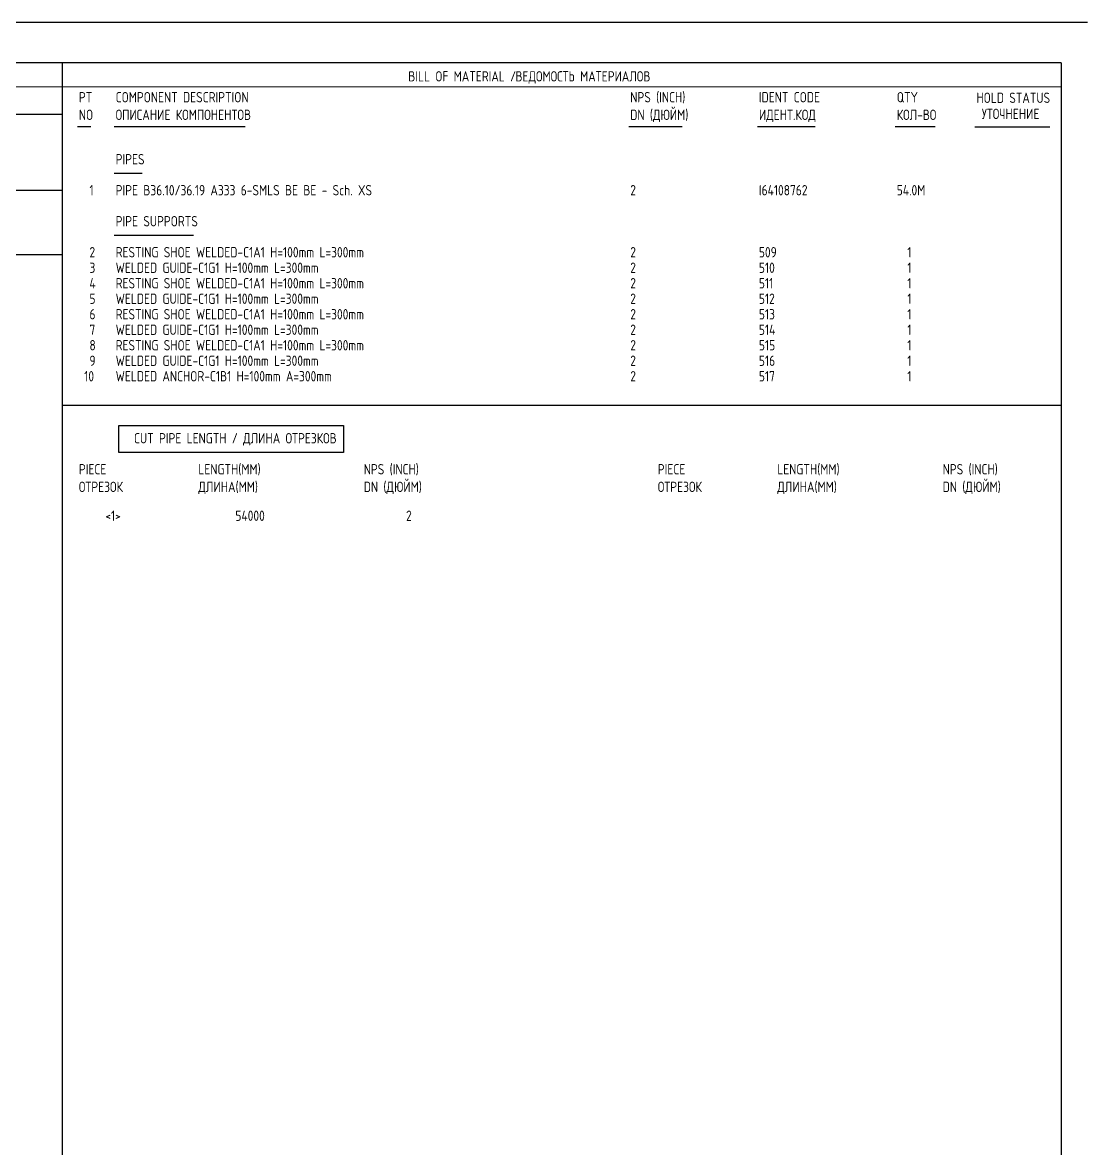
# Model space of a CAD drawing. Extents: x -1005 to 594, y -998 to 420.
# Drawn here: x 395.3 to 594, y 210 to 420 of the extents above; entities that cross this region are included whole.
import ezdxf

# ---------------------------------------------------------------- set-up
doc = ezdxf.new("R2010")
doc.units = 0
doc.styles.add('TTFN17', font='GOST type A')

msp = doc.modelspace()

# ---------------------------------------------------------------- linework, layer by layer
at = {"layer": 'GT_1', "flags": 128}
for points in [[(594, 420), (0, 420)], [(589.1, 412.5), (25.4, 412.5)], [(402.7, 412.5), (402.7, 7.5)], [(589.1, 412.5), (589.1, 7.5)], [(589.1, 408), (162.7, 407.9)], [(190.3, 402.9), (402.7, 402.9)], [(408.046, 400.531), (405.557, 400.531)], [(436.894, 400.531), (412.414, 400.531)], [(518.373, 400.531), (508.414, 400.531)], [(543.202, 400.531), (532.414, 400.531)], [(565.597, 400.531), (558.129, 400.531)], [(587, 400.5), (573, 400.5)], [(417.669, 391.854), (412.414, 391.854)], [(402.7, 388.7), (226.9, 388.7)], [(427.211, 380.289), (412.414, 380.289)], [(402.7, 376.7), (25.4, 376.7)], [(402.7, 348.646), (589, 348.646)], [(413.271, 344.861), (455.204, 344.861), (455.204, 339.813), (413.271, 339.813), (413.271, 344.861)]]:
    msp.add_lwpolyline(points, dxfattribs=at)

# ---------------------------------------------------------------- texts
at = {"layer": 'GT_1', "style": 'TTFN17'}
for s, p in [('BILL OF MATERIAL /', (467.289, 409)), ('ВЕДОМОСТЬ МАТЕРИАЛОВ', (487.289, 409)), ('PT', (405.846, 405.109)), ('COMPONENT DESCRIPTION', (412.703, 405.109)), ('NPS (INCH)', (508.703, 405.109)), ('IDENT CODE', (532.703, 405.109)), ('QTY', (558.417, 405.109)), ('HOLD STATUS', (573.289, 405)), ('NO', (405.846, 401.822)), ('ОПИСАНИЕ КОМПОНЕНТОВ', (412.703, 401.822)), ('DN (ДЮЙМ)', (508.703, 401.822)), ('ИДЕНТ.КОД', (532.703, 401.822)), ('КОЛ-ВО', (558.417, 401.822)), ('УТОЧНЕНИЕ', (574.289, 402)), ('PIPES', (412.703, 393.544)), ('  1', (405.846, 387.762)), ('PIPE B36.10/36.19 A333 6-SMLS BE BE - Sch. XS', (412.703, 387.762)), ('2', (508.703, 387.762)), ('I64108762', (532.703, 387.762)), ('54.0M', (558.417, 387.762)), ('PIPE SUPPORTS', (412.703, 381.98)), ('  2', (405.846, 376.197)), ('RESTING SHOE WELDED-C1A1 H=100mm L=300mm', (412.703, 376.197)), ('2', (508.703, 376.197)), ('509', (532.703, 376.197)), ('  1', (558.417, 376.197)), ('  3', (405.846, 373.306)), ('WELDED GUIDE-C1G1 H=100mm L=300mm', (412.703, 373.306)), ('2', (508.703, 373.306)), ('510', (532.703, 373.306)), ('  1', (558.417, 373.306)), ('  4', (405.846, 370.415)), ('RESTING SHOE WELDED-C1A1 H=100mm L=300mm', (412.703, 370.415)), ('2', (508.703, 370.415)), ('511', (532.703, 370.415)), ('  1', (558.417, 370.415)), ('  5', (405.846, 367.524)), ('WELDED GUIDE-C1G1 H=100mm L=300mm', (412.703, 367.524)), ('2', (508.703, 367.524)), ('512', (532.703, 367.524)), ('  1', (558.417, 367.524)), ('  6', (405.846, 364.633)), ('RESTING SHOE WELDED-C1A1 H=100mm L=300mm', (412.703, 364.633)), ('2', (508.703, 364.633)), ('513', (532.703, 364.633)), ('  1', (558.417, 364.633)), ('  7', (405.846, 361.741)), ('WELDED GUIDE-C1G1 H=100mm L=300mm', (412.703, 361.741)), ('2', (508.703, 361.741)), ('514', (532.703, 361.741)), ('  1', (558.417, 361.741)), ('  8', (405.846, 358.85)), ('RESTING SHOE WELDED-C1A1 H=100mm L=300mm', (412.703, 358.85)), ('2', (508.703, 358.85)), ('515', (532.703, 358.85)), ('  1', (558.417, 358.85)), ('  9', (405.846, 355.959)), ('WELDED GUIDE-C1G1 H=100mm L=300mm', (412.703, 355.959)), ('2', (508.703, 355.959)), ('516', (532.703, 355.959)), ('  1', (558.417, 355.959)), (' 10', (405.846, 353.068)), ('WELDED ANCHOR-C1B1 H=100mm A=300mm', (412.703, 353.068)), ('2', (508.703, 353.068)), ('517', (532.703, 353.068)), ('  1', (558.417, 353.068)), ('CUT PIPE LENGTH / ДЛИНА ОТРЕЗКОВ', (416.132, 341.503)), ('PIECE', (405.846, 335.721)), ('LENGTH(MM)', (428.132, 335.721)), ('NPS (INCH)', (458.989, 335.721)), ('PIECE', (513.846, 335.721)), ('LENGTH(MM)', (536.132, 335.721)), ('NPS (INCH)', (566.989, 335.721)), ('ОТРЕЗОК', (405.846, 332.434)), ('ДЛИНА(MM)', (428.132, 332.434)), ('DN (ДЮЙМ)', (458.989, 332.434)), ('ОТРЕЗОК', (513.846, 332.434)), ('ДЛИНА(MM)', (536.132, 332.434)), ('DN (ДЮЙМ)', (566.989, 332.434)), ('     <1>', (405.846, 327.048)), ('       54000', (428.132, 327.048)), ('        2', (458.989, 327.048))]:
    msp.add_text(s, height=1.925, dxfattribs=at).set_placement(p)

doc.saveas('drawing.dxf')
